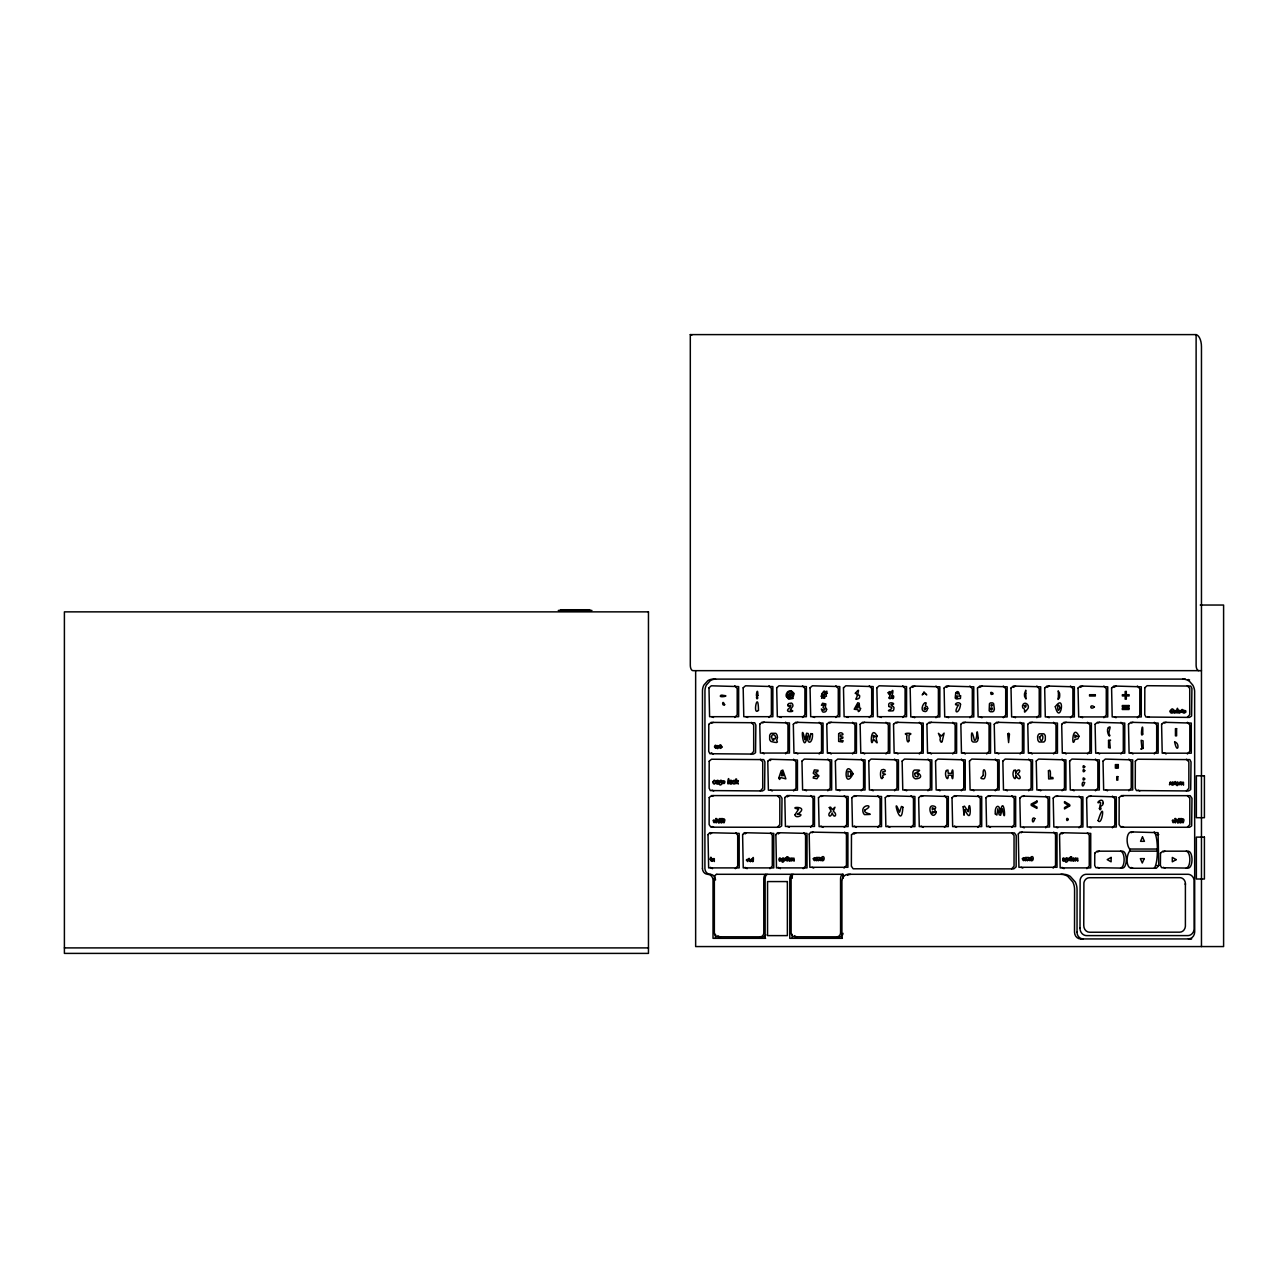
<?xml version="1.0" encoding="UTF-8"?>
<svg xmlns="http://www.w3.org/2000/svg" width="1288" height="1288" viewBox="0 0 1288 1288"><rect width="100%" height="100%" fill="white"/><g stroke="black" fill="none" stroke-linecap="round" stroke-linejoin="round"><path stroke-width="1.5" d="M1185.395 884.486L1185.395 926.297A6.537 5.651 -90 0 1 1179.695 932.174L1089.712 932.238A6.714 5.812 -90 0 1 1083.755 925.412L1083.9 882.763A6.472 5.603 -90 0 1 1089.439 877.724L1179.84 877.675A6.537 5.667 -90 0 1 1183.962 879.704A6.182 5.361 -90 0 1 1185.33 882.763L1185.395 884.486L1185.395 883.471M820.81 858.742L820.81 859.45A1.739 1.497 -90 0 0 821.181 860.336C825.431 863.008 824.835 853.091 821.181 857.872A1.739 1.497 -90 0 0 820.794 858.887M1029.901 858.742L1029.901 859.45A1.739 1.497 -90 0 0 1030.271 860.336C1034.522 863.008 1033.926 853.091 1030.271 857.872A1.739 1.497 -90 0 0 1029.901 858.887M1154.177 831.887C1158.459 836.62 1158.459 863.54 1154.177 868.257M1157.993 849.034L1129.689 849.034C1126.598 845.685 1125.535 833.787 1130.687 831.887L1158.057 832.676L1158.765 865.568L1156.35 868.257L1130.687 868.257C1125.535 866.373 1126.598 854.475 1129.689 851.143L1157.993 851.143M710.429 833.964L711.894 832.708M770.192 760.596L771.061 759.614M745.028 833.964L746.493 832.708M787.226 796.902L789.303 795.549M778.29 833.964L779.739 832.708M912.58 687.373L914.673 686.021M946.519 687.373L948.596 686.021M853.88 834.157L855.957 832.805M979.91 687.373L981.987 686.021M1013.431 687.373L1015.508 686.021M1047.096 687.373L1049.173 686.021M1080.487 687.373L1082.564 686.021M1114.007 687.373L1116.084 686.021M1061.972 833.964L1063.437 832.708M711.588 723.18L713.278 722.391M762.56 722.954L764.251 722.166M796.161 723.083L797.852 722.294M712.006 796.37L713.697 795.582M829.553 723.083L831.243 722.294M862.944 723.083L864.634 722.294M896.335 723.083L898.026 722.294M821.277 796.499L822.968 795.71M929.727 723.083L931.417 722.294M812.004 832.805L813.082 832.112M854.652 796.499L856.359 795.71M963.649 723.083L965.356 722.294M888.044 796.499L889.75 795.71M997.041 723.083L998.731 722.294M921.435 796.499L923.142 795.71M1030.561 723.083L1032.268 722.294M954.827 796.499L956.533 795.71M1064.5 723.083L1066.19 722.294M988.765 796.499L990.456 795.71M1097.891 723.083L1099.582 722.294M1131.266 723.083L1132.973 722.294M1021.094 832.805L1022.173 832.112M1164.4 723.083L1166.091 722.294M1121.977 796.37L1123.683 795.582M1097.585 851.964L1099.292 851.175M1131.17 832.676L1132.877 831.887M1163.289 851.964L1164.98 851.175M1023.139 796.467L1024.346 796.097M1056.53 796.467L1057.738 796.097M1089.922 796.467L1091.129 796.097M734.788 717.48L737.187 714.792L737.187 688.484L734.788 685.796M768.984 717.48L771.383 714.792L771.383 688.484L768.984 685.796M802.505 717.48L804.903 714.792L804.903 688.484L802.505 685.796M835.864 717.48L838.279 714.792L838.279 688.484L835.864 685.796M869.287 717.48L871.686 714.792L871.686 688.484L869.287 685.796M902.679 717.48L905.078 714.792L905.078 688.484L902.679 685.796M935.974 717.722L938.389 715.017L938.389 688.726L935.974 686.021M969.912 717.722L972.311 715.017L972.311 688.726L969.912 686.021M751.29 754.076L753.689 751.387L753.689 725.08L751.29 722.391M1003.304 717.722L1005.703 715.017L1005.703 688.726L1003.304 686.021M785.567 753.85L787.966 751.162L787.966 724.854L785.567 722.166M1036.824 717.722L1039.223 715.017L1039.223 688.726L1036.824 686.021M819.152 753.979L821.551 751.29L821.551 724.983L819.152 722.294M1070.489 717.722L1072.888 715.017L1072.888 688.726L1070.489 686.021M852.559 753.979L854.958 751.29L854.958 724.983L852.559 722.294M1103.864 717.722L1106.279 715.017L1106.279 688.726L1103.864 686.021M885.951 753.979L888.35 751.29L888.35 724.983L885.951 722.294M1137.401 717.722L1139.8 715.017L1139.8 688.726L1137.401 686.021M919.342 753.979L921.741 751.29L921.741 724.983L919.342 722.294M1187.327 717.4L1189.726 714.695L1189.726 688.388L1187.327 685.699M952.734 753.979L955.133 751.29L955.133 724.983L952.734 722.294M986.656 753.979L989.055 751.29L989.055 724.983L986.656 722.294M760.322 790.945L762.721 788.24L762.721 761.933L760.322 759.244M1020.048 753.979L1022.447 751.29L1022.447 724.983L1020.048 722.294M793.585 790.945L795.984 788.24L795.984 761.933L793.585 759.244M1053.568 753.979L1055.983 751.29L1055.983 724.983L1053.568 722.294M827.782 790.784L830.197 788.079L830.197 761.788L827.782 759.083M1087.507 753.979L1089.906 751.29L1089.906 724.983L1087.507 722.294M861.173 790.784L863.572 788.079L863.572 761.788L861.173 759.083M1120.898 753.979L1123.297 751.29L1123.297 724.983L1120.898 722.294M894.564 790.784L896.963 788.079L896.963 761.788L894.564 759.083M1154.29 753.979L1156.688 751.29L1156.688 724.983L1154.29 722.294M927.956 790.784L930.355 788.079L930.355 761.788L927.956 759.083M1187.407 753.979L1189.806 751.29L1189.806 724.983L1187.407 722.294M961.347 790.784L963.746 788.079L963.746 761.788L961.347 759.083M995.27 790.784L997.685 788.079L997.685 761.788L995.27 759.083M777.421 827.282L779.82 824.594L779.82 798.286L777.421 795.582M1028.661 790.784L1031.076 788.079L1031.076 761.788L1028.661 759.083M810.619 827.234L813.018 824.545L813.018 798.238L810.619 795.549M1062.053 790.784L1064.468 788.079L1064.468 761.788L1062.053 759.083M844.284 827.395L846.683 824.706L846.683 798.399L844.284 795.71M1095.444 790.784L1097.843 788.079L1097.843 761.788L1095.444 759.083M877.675 827.395L880.074 824.706L880.074 798.399L877.675 795.71M1128.835 790.784L1131.234 788.079L1131.234 761.788L1128.835 759.083M911.067 827.395L913.466 824.706L913.466 798.399L911.067 795.71M1186.457 790.945L1188.856 788.24L1188.856 761.933L1186.457 759.244M944.458 827.395L946.857 824.706L946.857 798.399L944.458 795.71M977.834 827.395L980.249 824.706L980.249 798.399L977.834 795.71M1011.772 827.395L1014.171 824.706L1014.171 798.399L1011.772 795.71M735.303 868.675L737.702 865.987L737.702 835.316L735.931 832.708M1045.631 827.798L1048.03 825.109L1048.03 798.802L1045.631 796.097M769.902 868.675L772.301 865.987L772.301 835.316L770.53 832.708M1079.022 827.798L1081.421 825.109L1081.421 798.802L1079.022 796.097M803.165 868.675L805.564 865.987L805.564 835.316L803.776 832.708M1112.413 827.798L1114.812 825.109L1114.812 798.802L1112.413 796.097M844.043 868.08L846.441 865.391L846.441 834.705L844.654 832.112M1187.391 827.282L1189.806 824.594L1189.806 798.286L1187.391 795.582M1011.627 868.869L1014.042 866.18L1014.042 835.493L1011.627 832.805M1053.133 868.08L1055.532 865.391L1055.532 834.705L1053.745 832.112M1086.847 868.675L1089.245 865.987L1089.245 835.316L1087.458 832.708M1120.592 868.096C1125.31 867.114 1125.31 852.157 1120.592 851.175M1186.296 868.096C1191.014 867.114 1191.014 852.157 1186.296 851.175M1201.463 670.662L692.976 670.662A5.345 2.673 -90 0 1 690.304 665.316L690.304 334.606L1196.117 334.606A12.22 6.102 -90 0 1 1201.463 346.73L1201.463 946.567M1200.239 605.038L1223.6 605.038L1223.6 946.567L695.649 946.567L695.649 671.338M560.425 609.739L589.791 609.739M558.284 610.448L591.933 610.448M1185.33 679.114L713.069 679.114A12.526 10.835 -90 0 0 707.772 680.708L703.892 685.055A11.592 10.046 -90 0 0 702.475 690.98L702.475 868.595M1156.592 834.592L1158.765 834.592M1156.592 865.568L1158.765 865.568M716.836 874.294L766.263 874.294M767.616 874.294L792.265 874.294L792.265 878.303M793.601 874.294L843.044 874.294L843.044 878.207M848.1 874.294L1063.421 874.294A16.1 13.943 -90 0 1 1070.231 876.339L1075.222 881.926A14.909 12.912 -90 0 1 1077.042 889.557L1077.042 932.206M765.603 938.324L713.021 938.324L713.021 880.01A6.005 5.2 -90 0 0 707.756 874.359M842.384 938.324L789.786 938.324L789.786 878.867A4.653 2.335 -90 0 1 792.265 874.343M1080.584 938.936L1190.869 938.936M64.4 947.904L648.46 947.904M710.123 859.209C711.636 852.527 711.878 865.262 710.348 859.225M1149.315 717.4L1147.624 716.611M1116.084 717.722L1114.394 716.933M1082.564 717.722L1080.857 716.933M1049.173 717.722L1047.466 716.933M1015.508 717.722L1013.817 716.933M981.987 717.722L980.281 716.933M948.596 717.722L946.889 716.933M1166.091 753.979L1164.014 752.643M914.673 717.722L912.967 716.933M1132.973 753.979L1130.896 752.643M881.362 717.48L879.672 716.692M1099.582 753.979L1097.505 752.643M847.971 717.48L846.28 716.692M1066.19 753.979L1064.113 752.643M814.58 717.48L812.889 716.692M1032.268 753.979L1030.175 752.643M781.188 717.48L779.498 716.692M998.731 753.979L996.654 752.643M747.668 717.48L745.977 716.692M965.356 753.979L963.263 752.643M713.471 717.48L711.765 716.692M931.417 753.979L929.34 752.643M898.026 753.979L895.949 752.643M1139.832 790.945L1138.141 790.156M864.634 753.979L862.558 752.643M1107.535 790.784L1105.829 789.995M831.243 753.979L829.166 752.643M1074.144 790.784L1072.437 789.995M797.852 753.979L795.775 752.643M1040.752 790.784L1039.046 789.995M764.251 753.85L762.56 753.061M1007.361 790.784L1005.654 789.995M973.97 790.784L972.263 789.995M713.278 754.076L711.201 752.723M940.031 790.784L938.34 789.995M906.639 790.784L904.949 789.995M1123.683 827.282L1121.977 826.494M873.248 790.784L871.557 789.995M839.873 790.784L838.166 789.995M1091.129 827.798L1089.922 827.427M806.481 790.784L804.775 789.995M1057.738 827.798L1056.53 827.427M1024.346 827.798L1023.139 827.427M772.269 790.945L770.562 790.156M990.456 827.395L988.379 826.059M713.697 790.945L712.006 790.156M956.533 827.395L954.456 826.059M923.142 827.395L921.065 826.059M889.75 827.395L887.674 826.059M1164.98 868.096L1163.289 867.307M856.359 827.395L854.282 826.059M1132.877 868.257L1131.17 867.468M822.968 827.395L820.891 826.059M1099.292 868.096L1097.585 867.307M789.303 827.234L787.612 826.445M1064.049 868.675L1061.972 867.339M1022.801 868.08L1021.094 867.291M713.697 827.282L712.006 826.494M813.71 868.08L812.004 867.291M780.367 868.675L778.29 867.339M747.121 868.675L745.028 867.339M712.506 868.675L710.429 867.339M722.971 695.456L722.246 695.23A2.946 2.544 -90 0 0 720.797 695.343C717.448 698.225 731.729 695.697 723.003 695.456M1196.117 334.606L1196.117 665.316A5.345 2.673 -90 0 0 1198.79 670.662M1129.689 849.034L1129.689 851.143M1080.004 927.956L1080.117 880.026A7.036 6.086 -90 0 1 1081.679 876.581L1082.306 875.92A7.454 6.456 -90 0 1 1086.331 874.31L1187.906 874.294A7.39 6.392 -90 0 1 1191.899 875.92L1192.527 876.581A6.955 6.021 -90 0 1 1194.073 880.026L1194.153 928.922A7.1 6.15 -90 0 1 1192.414 933.333L1191.786 934.009A7.567 6.553 -90 0 1 1187.729 935.603L1086.637 935.619A7.776 6.73 -90 0 1 1081.872 933.365A7.325 6.343 -90 0 1 1080.004 927.94M841.917 938.324L841.917 881.234A7.036 6.102 -90 0 1 848.1 874.375M792.265 934.331L792.265 938.324M765.136 938.324L765.136 878.867A4.653 2.335 -90 0 1 767.616 874.343M715.484 934.315L715.484 938.324M714.357 878.867L714.357 932.802M714.325 932.802A4.089 3.542 -90 0 0 717.963 936.779L762.754 936.827A3.993 3.462 -90 0 0 765.829 934.814M720.427 936.779A4.089 3.542 -90 0 1 717.883 935.652M1083.047 938.871A6.843 5.925 -90 0 1 1076.977 932.206M1080.584 938.871A6.843 5.925 -90 0 1 1074.514 932.206L1074.578 889.557A14.909 12.912 -90 0 0 1072.743 881.926L1067.768 876.339A16.1 13.943 -90 0 0 1060.958 874.294M1188.405 938.855A7.116 6.15 -90 0 0 1194.7 931.932L1194.636 690.98A13.041 11.286 -90 0 0 1192.672 684.958L1189.645 681.513A13.975 12.107 -90 0 0 1182.851 679.13M1191.674 938.823A7.116 6.15 -90 0 1 1190.869 938.855M793.601 874.343A4.653 2.335 -90 0 0 791.106 878.867L791.138 932.802A3.961 3.429 -90 0 0 794.616 936.779L839.47 936.827A4.073 3.526 -90 0 0 843.044 933.333M710.219 874.246A6.005 5.2 -90 0 1 704.906 868.611L704.955 690.98A11.592 10.046 -90 0 1 706.371 685.055L710.251 680.708A12.526 10.835 -90 0 1 715.548 679.13M710.219 874.359A6.005 5.2 -90 0 1 715.532 880.01M707.74 874.246A6.005 5.2 -90 0 1 702.427 868.611M847.488 875.244A7.036 6.102 -90 0 1 850.563 874.375M1188.196 679.517A13.975 12.107 -90 0 1 1189.565 680M797.079 936.779A3.961 3.429 -90 0 1 794.583 935.635M843.044 874.343A4.653 2.335 -90 0 0 840.549 878.867L840.565 932.802A4.073 3.526 -90 0 1 836.991 936.779M766.263 874.343A4.653 2.335 -90 0 0 763.768 878.867L763.8 932.802A3.993 3.462 -90 0 1 760.29 936.779M714.341 878.867A4.653 2.335 -90 0 1 716.836 874.343M690.304 334.606A12.22 6.102 -90 0 1 691.736 335.331M983.211 775.424C982.406 776.954 978.139 778.66 983.71 778.902A2.157 1.868 -90 0 0 984.708 777.904C987.413 772.059 982.39 764.348 983.211 775.424M1108.372 727.623C1105.796 730.232 1109.564 738.539 1109.918 735.416C1106.795 732.856 1112.864 724.307 1108.372 727.623M1142.73 734.128C1139.655 739.876 1143.293 715.693 1142.73 734.128M721.28 819.136C721.473 829.697 722.423 814.934 724.87 819.893C723.212 828.458 723.421 815.32 721.28 819.136M1180.404 819.136C1180.581 829.697 1181.515 814.95 1183.978 819.893C1182.32 828.409 1182.481 815.336 1180.404 819.136M786.968 694.973L787 696.164A2.866 2.479 -90 0 0 787.837 697.822L793.199 698.354L788.723 699.239L786.227 696.373A4.572 3.961 -90 0 1 786.372 693.91L787.371 692.171A4.766 4.122 -90 0 1 788.578 691.254L789.528 690.915A6.376 5.522 -90 0 1 791.283 690.851L794.165 693.508L793.134 696.905A2.624 2.27 -90 0 1 791.734 697.468C787.129 699.046 787.725 691.608 792.233 693.234C790.848 702.459 796.274 688.388 788.916 691.962A4.089 3.542 -90 0 0 787.821 692.88A3.703 3.204 -90 0 0 787.161 694.055A3.639 3.156 -90 0 0 786.968 694.973M889.042 706.565C898.122 708.641 880.686 711.556 893.067 710.831A3.107 2.689 -90 0 0 893.84 709.125C895.08 706.082 890.733 705.985 890.91 704.584C898.927 704.375 886.337 699.658 889.042 706.565M771.448 736.817L772.607 740.085A2.286 1.98 -90 0 0 773.734 740.246L773.718 738.588L775.167 738.958C777.211 735.77 771.898 732.389 771.448 736.817M851.03 773.83L850.177 776.165L848.003 776.551L848.003 771.335L850.16 771.689L851.03 773.83M1039.593 737.316C1042.234 747.829 1045.405 729.459 1039.593 737.316M1055.307 706.693C1060.346 726.416 1066.142 691.849 1055.307 706.693M864.924 810.023C862.284 814.08 878.496 814.338 864.554 814.612A4.283 3.719 -90 0 1 863.153 812.519C860.191 803.615 876.065 804.308 864.924 810.023M914.673 773.492L915.188 776.197L917.314 776.841A1.674 1.449 -90 0 0 918.022 776.197L918.28 775.151C912.79 768.646 927.924 777.823 915.704 778.854A4.073 3.526 -90 0 1 913.723 777.598A4.428 3.832 -90 0 1 912.918 776.068L912.918 772.172A4.186 3.623 -90 0 1 914.351 770.095C924.333 769.693 917.507 771.335 914.673 773.492M751.371 860.159C749.375 864.924 752.466 855.457 751.371 860.159M1170.18 783.313C1168.232 788.465 1171.162 778.435 1170.212 783.168M1180.001 783.313C1177.957 788.433 1181.112 778.29 1180.001 783.313M777.453 737.428L776.696 740.375C779.61 744.174 773.058 741.791 771.093 741.518A4.363 3.784 -90 0 1 769.661 739.393L769.677 735.464A4.395 3.816 -90 0 1 771.093 733.323L775.73 733.323A4.411 3.832 -90 0 1 777.163 735.464L777.453 737.428M995.35 814.016L996.88 815.062L997.83 808.767L999.182 814.821L1000.583 815.288L1002.37 808.767C1006.459 831.082 1004.189 790.333 1000.148 812.712C1000.132 802.714 994.255 805.467 995.35 814.016M978.22 738.088L977.689 740.584A3.397 2.946 -90 0 1 976.175 742.017L973.229 742.017A3.397 2.946 -90 0 1 971.716 740.584C970.814 728.042 972.826 733.097 974.324 740.262C977.898 741.952 976.256 722.085 978.22 738.088M1025.763 693.395L1026.005 698.998L1024.636 696.599A10.24 8.871 -90 0 1 1024.507 693.717L1025.763 690.223L1025.763 693.395M1058.511 695.198L1058.012 699.448L1059.396 697.871A9.918 8.581 -90 0 0 1059.67 696.1A10.223 8.855 -90 0 0 1059.557 693.25L1058.189 690.835L1058.511 695.198M1178.584 783.893C1175.123 790.091 1176.958 777.195 1178.584 783.893M812.47 733.983C813.114 742.001 807.56 746.686 807.206 736.011C803.165 758.165 799.88 716.563 804.871 739.747L806.594 733.242L808.139 733.532L809.621 739.747L810.732 733.58L812.47 733.983M853.026 773.846C843.624 792.184 843.994 755.976 853.026 773.846M1037.613 736.881L1037.806 739.892A4.363 3.784 -90 0 0 1039.239 742.017L1043.876 742.017A4.379 3.784 -90 0 0 1045.309 739.892L1045.309 735.963A4.411 3.832 -90 0 0 1043.876 733.822L1039.239 733.822A4.395 3.816 -90 0 0 1037.806 735.947L1037.613 736.881M1079.006 736.285L1077.847 738.942L1074.9 739.409C1071.439 751.355 1071.986 722.037 1079.006 736.285M1103.204 803.036L1102.898 804.437A2.64 2.286 -90 0 1 1102.029 805.419C1097.022 809.75 1102.512 802.118 1099.904 802.231C1093.947 805.032 1102.995 795.791 1103.204 803.036M722.761 782.186L722.745 782.573A1.9 1.642 -90 0 1 722.343 783.539C717.239 789.447 719.38 775.296 722.761 782.186M778.757 778.129L779.61 779.465L780.786 777.582L785.889 778.87L782.83 770.079L781.204 770.755L778.757 778.129M784.698 859.563L784.682 859.901A1.739 1.513 -90 0 1 784.312 860.787C780.367 866.325 781.607 853.493 784.698 859.563M877.257 736.269C873.908 738.604 881.185 748.054 873.328 738.909C870.511 752.723 869.722 722.616 877.257 736.269M1068.38 859.563L1068.364 859.901A1.739 1.513 -90 0 1 1067.994 860.787C1063.469 866.438 1065.192 853.091 1068.38 859.563M713.005 781.8L713.085 782.943A1.723 1.481 -90 0 0 713.649 783.78C715.886 785.873 715.532 776.6 713.005 781.8M716.241 746.734C718.398 752.772 720.008 742.097 716.241 746.734M715.854 781.816L715.935 782.927A1.819 1.578 -90 0 0 716.466 783.764C720.024 786.018 719.799 778.049 716.257 780.866A1.851 1.594 -90 0 0 715.854 781.816M732.453 782.186L732.003 783.555A1.707 1.481 -90 0 1 731.182 784.054L730.521 784.054A1.723 1.497 -90 0 1 729.7 783.555L729.7 780.834A1.723 1.497 -90 0 1 730.521 780.335L731.182 780.335A1.707 1.481 -90 0 1 732.003 780.834L732.453 782.186M732.759 781.8L732.84 782.943A1.723 1.481 -90 0 0 733.403 783.78C735.641 785.873 735.287 776.6 732.759 781.8M746.444 860.062C749.214 863.829 746.75 859.869 749.117 858.291C752.482 866.454 748.248 856.681 746.444 860.062M781.397 859.563C778.226 865.359 778.226 853.767 781.397 859.563M791.235 859.563C788.063 865.359 788.063 853.767 791.235 859.563M813.292 858.758C815.272 864.747 816.463 854.33 813.292 858.758M1022.382 858.758C1024.362 864.747 1025.554 854.33 1022.382 858.758M1065.079 859.563C1061.908 865.359 1061.908 853.767 1065.079 859.563M1074.917 859.563C1071.745 865.359 1071.745 853.767 1074.917 859.563M1170.196 711.121L1170.196 711.813A1.707 1.481 -90 0 0 1170.567 712.683C1174.753 715.339 1174.173 705.341 1170.567 710.251A1.674 1.449 -90 0 0 1170.196 711.121M721.956 747.04C718.35 752.353 719.074 739.827 721.956 747.04M855.345 693.25C860.835 695.794 851.626 701.316 858.549 698.579A2.431 2.093 -90 0 0 859.418 697.71L859.692 696.116A1.755 1.513 -90 0 0 859.305 695.198C855.184 696.035 862.155 685.216 855.345 693.25M1173.497 711.137L1173.513 711.845A1.642 1.417 -90 0 0 1174.672 713.182L1176.25 712.248L1174.366 711.765L1176.25 711.684L1176.234 710.751L1173.899 710.268A1.658 1.433 -90 0 0 1173.497 711.137M1171.211 783.249C1170.309 786.807 1176.33 783.909 1172.418 784.36C1175.445 785.133 1172.998 779.337 1171.211 783.249M1178.085 711.137L1178.085 711.845A1.642 1.417 -90 0 0 1179.245 713.182L1180.838 712.248L1178.939 711.765L1180.838 711.684L1180.822 710.751L1178.472 710.268A1.658 1.433 -90 0 0 1178.085 711.137M1182.98 711.137L1182.98 711.845A1.642 1.417 -90 0 0 1184.139 713.182L1185.733 712.248L1183.849 711.765L1185.733 711.684L1185.717 710.751L1183.366 710.268A1.658 1.433 -90 0 0 1182.98 711.137M888.173 692.719C890.072 698.547 892.02 688.275 888.173 692.719M891.473 696.792C893.373 702.636 895.337 692.364 891.473 696.792M936.344 812.277C931.659 822.919 925.315 801.925 935.04 806.562A1.9 1.642 -90 0 1 935.668 807.705L934.702 809.991L936.344 812.277M816.978 858.661L816.318 860.787L816.318 857.454L819.796 857.502L820.263 860.642L819.281 858.307L818.218 860.819L816.978 858.661M1026.069 858.661L1025.409 860.787L1025.409 857.454L1028.887 857.502L1029.354 860.642L1028.371 858.307L1027.309 860.819L1026.069 858.661M1059.927 707.692C1057.013 716.708 1056.981 698.724 1059.927 707.692M818.749 775.94L816.898 778.757L813.211 778.065L813.549 776.664L816.801 776.133L813.243 773.203L814.354 769.902L818.073 770.272L817.751 771.609L815.079 772.124L818.749 775.94M1022.559 705.647L1022.559 706.838A2.673 2.318 -90 0 0 1023.171 708.255C1026.584 708.915 1022.06 715.742 1027.148 709.543C1031.253 705.711 1024.169 699.915 1022.559 705.647M715.645 747.926C712.425 747.394 717.239 742.001 715.645 747.926M716.064 818.492L716.144 822.935L717.448 820.392L718.607 823.064L718.704 820.07L716.064 818.492M720.427 822.356C718.253 825.028 720.716 814.869 720.427 822.356M728.766 783.249C726.158 787.193 729.427 771.013 728.766 783.249M735.802 779.288L735.883 783.845L736.72 782.299L738.314 784.006L737.525 781.929L738.378 780.609L736.72 781.575L736.591 779.047L735.802 779.288M757.908 695.504C754.639 700.688 757.811 683.848 757.908 695.504M753.271 861.27C750.807 864.28 754.027 851.32 753.271 861.27M786.163 860.529C782.589 859.756 787.902 854.218 786.163 860.529M787.854 860.529C785.712 862.912 788.192 853.558 787.854 860.529M927.666 708.529L926.813 710.735A3.3 2.866 -90 0 1 925.331 711.572C920.196 711.829 922.047 704.665 924.881 702.717C928.584 702.105 922.804 706.388 927.006 706.532A2.753 2.383 -90 0 1 927.618 707.965L927.666 708.529M1069.861 860.529C1066.255 860.287 1071.616 853.67 1069.861 860.529M1071.535 860.529C1069.523 862.928 1071.793 853.558 1071.535 860.529M1177.602 712.473C1174.849 715.693 1178.456 701.541 1177.602 712.473M1175.316 784.521C1171.887 784.295 1176.991 777.904 1175.316 784.521M1182.336 712.473C1178.762 711.974 1184.107 705.872 1182.336 712.473M1175.187 818.492L1175.268 822.935L1176.572 820.392L1177.731 823.064L1177.828 820.07L1175.187 818.492M1179.534 822.356C1177.361 825.028 1179.84 814.869 1179.534 822.356M712.039 858.71L712.119 861.382L713.278 859.112L714.325 861.511L714.309 858.629L712.039 858.71M791.685 858.275L791.766 861.06L792.989 858.677L794.084 861.189L794.052 858.194L791.685 858.275M826.655 709.286L826.204 710.879A3.107 2.689 -90 0 1 824.964 711.91L823.869 712.119A3.317 2.882 -90 0 1 822.517 711.733L821.358 709.012L823.885 710.268L824.835 709.141L822.952 707.225L824.336 704.906L821.438 705.277L822.549 703.232L825.866 703.924L825.35 707.048L826.655 709.286M902.888 807.19C901.23 833.352 891.119 790.574 899.507 812.261L901.455 806.449L902.888 807.19M994.384 709.108L993.934 710.702A3.123 2.705 -90 0 1 992.678 711.749L990.424 711.749A3.123 2.705 -90 0 1 989.168 710.702L989.442 703.779A2.801 2.431 -90 0 1 990.569 702.878L992.533 702.878A2.801 2.431 -90 0 1 993.66 703.779L994.384 709.108M1075.367 858.275L1075.448 861.06L1076.671 858.677L1077.766 861.189L1077.734 858.194L1075.367 858.275M1181.177 782.347L1181.257 785.036L1182.432 782.734L1183.495 785.165L1183.463 782.267L1181.177 782.347M758.487 710.332C752.015 716.724 758.197 688.42 758.487 710.332M882.827 777.501C880.638 782.251 879.463 771.271 881.652 769.902C885.178 767.906 887.335 772.736 882.827 771.737L882.827 773.347L885.42 774.313L882.827 775.263L882.827 777.501M909.022 740.713C907.235 745.317 906.028 736.124 907.171 734.949C900.119 732.679 916.09 732.695 909.022 734.949L909.022 740.713M942.301 740.954C941.641 744.722 938.936 739.731 940.449 738.008L938.405 733.307L941.399 736.076L944.104 733.097L942.301 740.954M946.406 770.514C943.54 774.555 948.548 783.523 948.193 775.183L951.574 775.183C953.49 787.837 953.635 761.015 951.574 773.283L948.193 773.283L947.968 770.047L946.406 770.514M963.166 806.771L964.036 815.256L964.954 809.637C973.342 829.408 969.526 791.653 968.335 811.682L964.471 806.159L963.166 806.771M1007.715 734.015L1008.601 742.596L1009.47 734.015L1008.601 733.194L1007.715 734.015M1013.914 770.449C1010.887 775.07 1016.361 783.651 1015.717 774.829C1018.148 781.832 1023.493 778 1017.407 773.975C1022.736 770.514 1017.568 767.229 1015.717 773.364L1015.491 769.983L1013.914 770.449M1048.448 770.771L1048.657 778.95L1053.085 778.677L1052.843 777.533L1050.267 777.292C1050.3 776.294 1051.266 767.761 1048.448 770.771M713.327 820.359C713.616 826.365 717.271 818.54 713.327 820.359M723.083 781.204C723.454 787.435 726.915 779.256 723.083 781.204M1172.45 820.359C1172.692 826.429 1176.363 818.444 1172.45 820.359M955.744 692.799L955.197 697.999A2.318 2.013 -90 0 0 956.131 698.804L956.533 698.917A3.896 3.365 -90 0 0 958.079 698.756L960.413 698.482L960.671 695.617L959.141 696.164C959.93 694.618 958.514 688.983 955.744 692.799M787.773 705.244C787.95 708.754 792.845 701.638 789.995 707.547C781.317 713.729 799.124 711.427 790.172 710.042L792.748 706.355A2.673 2.302 -90 0 0 792.893 705.083L792.49 704.005A2.673 2.302 -90 0 0 791.379 703.071L788.707 703.538A2.898 2.512 -90 0 0 787.886 704.81L787.773 705.244M838.649 733.822L838.649 741.437L842.545 742.049L843.189 740.729L840.42 740.197L840.42 738.507L842.69 738.282L842.932 737.139L840.42 736.607L840.42 734.997C846.071 735.754 840.984 730.57 838.649 733.822M1108.549 740.407L1108.549 747.62L1110.272 748.07L1109.612 740.841L1110.594 740.149L1108.549 740.407M1143.148 748.392L1140.814 749.133L1141.909 748.344L1141.168 740.278L1143.084 740.841L1143.148 748.392M991.422 694.425C996.542 694.2 988.202 689.901 991.422 694.425M789.125 695.053C789.737 700.237 792.104 690.738 789.125 695.053M708.98 687.792L709.591 716.692L738.652 716.692L738.652 686.585L711.298 685.796L708.98 687.792M708.786 724.387L708.706 751.387L709.913 753.721L753.464 754.076L755.541 752.723L755.863 725.08L754.671 722.745L711.105 722.391L708.786 724.387M709.205 761.24L709.125 788.24L710.316 790.574L762.496 790.945L764.589 789.592L764.911 761.933L763.704 759.614L711.523 759.244L709.205 761.24M709.205 797.578L709.125 824.594L710.896 827.186L779.594 827.282L781.687 825.93L782.009 798.286L780.222 795.678L711.523 795.582L709.205 797.578M708.014 834.608L708.641 867.903L739.183 867.903L739.183 833.4L709.704 832.708L708.014 834.608M721.795 782.202C720.475 785.133 720.443 779.321 721.795 782.202M731.471 782.186C730.151 785.116 730.103 779.288 731.471 782.186M743.176 687.792L743.788 716.692L772.864 716.692L772.864 686.585L745.494 685.796L743.176 687.792M742.613 834.608L743.24 867.903L773.782 867.903L773.782 833.4L744.319 832.708L742.613 834.608M759.759 724.162L760.387 753.061L789.447 753.061L789.447 722.954L762.077 722.166L759.759 724.162M767.777 761.24L768.389 790.156L797.449 790.156L797.449 760.033L770.095 759.244L767.777 761.24M776.696 687.792L777.324 716.692L806.385 716.692L806.385 686.585L779.015 685.796L776.696 687.792M775.875 834.608L776.487 867.903L807.029 867.903L807.029 833.4L777.566 832.708L775.875 834.608M784.811 797.546L785.422 826.445L814.483 826.445L814.483 796.338L787.129 795.549L784.811 797.546M793.328 724.291L793.955 753.19L823.048 753.19L823.048 723.083L795.662 722.294L793.328 724.291M780.512 859.547C779.288 862.236 779.256 856.89 780.512 859.547M783.812 859.563C782.605 862.252 782.573 856.923 783.812 859.563M810.055 687.792L810.683 716.692L839.776 716.692L839.776 686.585L812.39 685.796L810.055 687.792M790.333 859.547C789.125 862.236 789.093 856.89 790.333 859.547M801.973 761.079L802.601 789.995L831.662 789.995L831.662 759.872L804.292 759.083L801.973 761.079M809.202 834.012L809.83 867.291L847.907 867.291L847.907 832.805L810.909 832.112L809.202 834.012M826.751 724.291L827.379 753.19L856.44 753.19L856.44 723.083L829.07 722.294L826.751 724.291M818.476 797.707L819.088 826.606L848.148 826.606L848.148 796.499L820.794 795.71L818.476 797.707M843.479 687.792L844.107 716.692L873.167 716.692L873.167 686.585L845.797 685.796L843.479 687.792M835.365 761.079L835.993 789.995L865.053 789.995L865.053 759.872L837.683 759.083L835.365 761.079M860.143 724.291L860.77 753.19L889.831 753.19L889.831 723.083L862.461 722.294L860.143 724.291M851.867 797.707L852.479 826.606L881.539 826.606L881.539 796.499L854.185 795.71L851.867 797.707M851.465 834.801L851.368 866.18L853.155 868.788L1013.817 868.869L1016.135 866.872L1016.216 835.493L1014.429 832.901L853.783 832.805L851.465 834.801M876.87 687.792L877.498 716.692L906.559 716.692L906.559 686.585L879.189 685.796L876.87 687.792M868.756 761.079L869.384 789.995L898.444 789.995L898.444 759.872L871.074 759.083L868.756 761.079M893.534 724.291L894.146 753.19L923.222 753.19L923.222 723.083L895.852 722.294L893.534 724.291M885.259 797.707L885.87 826.606L914.931 826.606L914.931 796.499L887.577 795.71L885.259 797.707M910.165 688.017L910.793 716.933L939.854 716.933L939.854 686.81L912.484 686.021L910.165 688.017M902.147 761.079L902.775 789.995L931.836 789.995L931.836 759.872L904.466 759.083L902.147 761.079M926.925 724.291L927.537 753.19L956.614 753.19L956.614 723.083L929.244 722.294L926.925 724.291M918.634 797.707L919.262 826.606L948.322 826.606L948.322 796.499L920.968 795.71L918.634 797.707M935.539 761.079L936.167 789.995L965.227 789.995L965.227 759.872L937.857 759.083L935.539 761.079M944.104 688.017L944.716 716.933L973.776 716.933L973.776 686.81L946.422 686.021L944.104 688.017M952.025 797.707L952.653 826.606L981.714 826.606L981.714 796.499L954.36 795.71L952.025 797.707M960.848 724.291L961.476 753.19L990.536 753.19L990.536 723.083L963.166 722.294L960.848 724.291M977.495 688.017L978.107 716.933L1007.168 716.933L1007.168 686.81L979.814 686.021L977.495 688.017M969.462 761.079L970.089 789.995L999.15 789.995L999.15 759.872L971.796 759.083L969.462 761.079M994.239 724.291L994.867 753.19L1023.928 753.19L1023.928 723.083L996.558 722.294L994.239 724.291M985.964 797.707L986.576 826.606L1015.652 826.606L1015.652 796.499L988.282 795.71L985.964 797.707M1011.016 688.017L1011.627 716.933L1040.704 716.933L1040.704 686.81L1013.334 686.021L1011.016 688.017M1002.853 761.079L1003.481 789.995L1032.541 789.995L1032.541 759.872L1005.171 759.083L1002.853 761.079M1027.76 724.291L1028.388 753.19L1057.448 753.19L1057.448 723.083L1030.094 722.294L1027.76 724.291M1019.822 798.093L1020.45 827.009L1049.543 827.009L1049.543 796.886L1022.141 796.097L1019.822 798.093M1018.293 834.012L1018.921 867.291L1057.013 867.291L1057.013 832.805L1019.999 832.112L1018.293 834.012M1044.681 688.017L1045.293 716.933L1074.353 716.933L1074.353 686.81L1046.999 686.021L1044.681 688.017M1036.244 761.079L1036.872 789.995L1065.933 789.995L1065.933 759.872L1038.563 759.083L1036.244 761.079M1061.698 724.291L1062.31 753.19L1091.387 753.19L1091.387 723.083L1064.017 722.294L1061.698 724.291M1053.214 798.093L1053.842 827.009L1082.918 827.009L1082.918 796.886L1055.532 796.097L1053.214 798.093M1059.557 834.608L1060.169 867.903L1090.727 867.903L1090.727 833.4L1061.248 832.708L1059.557 834.608M1069.636 761.079L1070.264 789.995L1099.324 789.995L1099.324 759.872L1071.954 759.083L1069.636 761.079M1078.056 688.017L1078.684 716.933L1107.744 716.933L1107.744 686.81L1080.39 686.021L1078.056 688.017M1064.194 859.547C1062.986 862.236 1062.938 856.89 1064.194 859.547M1067.494 859.563C1066.287 862.252 1066.255 856.923 1067.494 859.563M1074.031 859.547C1072.807 862.236 1072.775 856.89 1074.031 859.547M1086.605 798.093L1087.233 827.009L1116.31 827.009L1116.31 796.886L1088.924 796.097L1086.605 798.093M1095.09 724.291L1095.702 753.19L1124.762 753.19L1124.762 723.083L1097.408 722.294L1095.09 724.291M1103.027 761.079L1103.655 789.995L1132.716 789.995L1132.716 759.872L1105.345 759.083L1103.027 761.079M1111.592 688.017L1112.204 716.933L1141.281 716.933L1141.281 686.81L1113.911 686.021L1111.592 688.017M1094.784 853.171L1094.703 865.407L1095.911 867.726L1122.766 868.096C1127.483 867.114 1127.483 852.157 1122.766 851.175L1097.102 851.175L1094.784 853.171M1119.175 797.578L1119.095 824.594L1120.882 827.186L1189.581 827.282L1191.658 825.93L1191.98 798.286L1190.193 795.678L1121.494 795.582L1119.175 797.578M1128.481 724.291L1129.093 753.19L1158.154 753.19L1158.154 723.083L1130.8 722.294L1128.481 724.291M1135.34 761.24L1135.259 788.24L1136.451 790.574L1188.631 790.945L1190.708 789.592L1191.03 761.933L1189.838 759.614L1137.658 759.244L1135.34 761.24M1144.823 687.695L1144.742 714.695L1145.95 717.03L1189.5 717.4L1191.593 716.048L1191.915 688.388L1190.708 686.069L1147.141 685.699L1144.823 687.695M1161.599 724.291L1162.211 753.19L1191.287 753.19L1191.287 723.083L1163.917 722.294L1161.599 724.291M1160.488 853.171L1160.408 865.407L1161.615 867.726L1188.47 868.096C1193.187 867.114 1193.187 852.157 1188.47 851.175L1162.806 851.175L1160.488 853.171M720.153 746.718C720.411 749.568 721.972 745.205 720.153 746.718M821.712 858.774C822.002 861.946 823.74 857.051 821.712 858.774M1030.819 858.774C1031.092 861.946 1032.831 857.051 1030.819 858.774M1171.098 711.137C1171.388 714.277 1173.094 709.463 1171.098 711.137M718.028 747.024C717.014 749.326 716.917 744.738 718.028 747.024M718.028 782.186C716.74 784.988 716.692 779.401 718.028 782.186M859.579 710.606L858.371 711.604L857.953 709.688L854.185 709.253L857.792 702.733L859.209 703.216L859.579 707.917L860.738 708.416L859.579 710.606M1098.117 820.585C1102.335 827.138 1105.668 796.564 1098.117 820.585M889.09 697.967C892.037 703.103 895.917 678.712 889.09 697.967M960.542 704.198C959.753 714.099 952.235 714.47 958.481 704.939C951.365 705.824 958.787 700.141 960.542 704.198M724.661 704.713C721.86 707.048 722.101 698.595 724.661 704.713M889.074 692.815L889.815 693.427L889.074 692.815M892.391 696.905L893.131 697.516L892.391 696.905M1034.844 818.556C1032.123 827.604 1031.092 815.207 1034.844 818.556M1084.609 782.685C1081.904 791.718 1080.874 779.321 1084.609 782.685M1076.993 736.285L1074.9 737.509L1074.9 735.094L1076.993 736.285M1094.414 706.999C1089.551 711.04 1089.568 702.942 1094.414 706.999M956.34 696.422C957.226 700.028 959.029 694.329 956.34 696.422M925.831 708.561C923.657 712.57 923.625 704.568 925.831 708.561M990.569 708.432C991.245 713.311 994.127 705.679 990.569 708.432M875.341 736.414L873.328 737.525L873.328 735.335L875.341 736.414M1024.427 705.744C1025.055 710.396 1027.824 703.119 1024.427 705.744M720.491 818.669L719.429 818.669L720.491 818.669M787.918 857.067L786.92 857.067L787.918 857.067M1068.315 819.442C1066.062 823.338 1066.062 815.562 1068.315 819.442M1084.77 766.779C1082.532 770.675 1082.484 762.915 1084.77 766.779M1084.77 770.691C1082.516 774.571 1082.5 766.795 1084.77 770.691M1071.6 857.067L1070.602 857.067L1071.6 857.067M1084.737 778.982C1082.5 782.879 1082.451 775.118 1084.737 778.982M1179.615 818.669L1178.552 818.669L1179.615 818.669M756.507 697.71C757.006 701.091 759.099 695.81 756.507 697.71M958.208 693.218C957.065 695.601 956.726 691.125 958.208 693.218M992.372 705.357C990.617 708.416 990.617 702.282 992.372 705.357M1099.372 808.252C1100.016 812.648 1102.753 805.773 1099.372 808.252M829.295 807.528L831.13 811.279C826.316 814.402 830.293 819.49 832.193 812.953C834.093 819.49 838.214 814.451 833.304 811.247L834.978 807.222L832.241 809.556L830.599 807.141L829.295 807.528M933.929 808.606L932.254 809.492L932.254 807.721L933.929 808.606M1174.608 741.936C1177.474 755.621 1180.452 742.918 1174.608 741.936M794.97 814.724C795.582 819.796 806.497 813.356 797.256 814.37C811.553 805.177 785.648 807.061 798.673 809.106L794.97 814.724M934.412 812.213L932.254 813.227L932.254 811.199L934.412 812.213M782.331 772.253L781.317 775.666L783.281 775.666L782.331 772.253M825.882 694.119L826.461 696.277L825.206 696.277L824.562 698.289L823.612 698.289L824.24 696.277L821.599 698.289L822.227 696.277L820.987 696.277L822.903 694.119L821.615 694.119L823.853 691.141L824.819 691.141L824.175 693.153L825.222 693.153L826.832 691.141L826.188 693.153L827.411 693.153L825.882 694.119M1174.431 710.896L1175.493 711.137L1174.431 710.896M1179.003 710.896L1180.082 711.137L1179.003 710.896M1183.914 710.896L1184.976 711.137L1183.914 710.896M1172.096 783.007L1173.127 783.233L1172.096 783.007M824.932 694.119L823.483 695.311L824.932 694.119M1142.488 836.942L1140.54 841.322L1144.452 841.322L1142.488 836.942M1144.243 858.629L1142.279 863.008L1140.331 858.629L1144.243 858.629M857.953 704.568L856.118 707.917L857.953 707.917L857.953 704.568M924.011 692.171L922.208 694.892L924.478 693.089L926.732 694.892L924.011 692.171M1069.668 805.902L1064.5 808.961L1064.5 807.576L1068.428 805.29L1064.5 802.988L1064.5 801.603L1069.668 804.646L1069.668 805.902M1111.109 857.438L1107.197 859.627L1111.109 861.817L1111.109 857.438M1176.202 859.627L1172.305 861.817L1172.305 857.438L1176.202 859.627M1036.937 801.056L1031.189 804.098L1031.189 805.354L1036.937 808.413L1036.937 807.029L1032.574 804.742L1036.937 802.44L1036.937 801.056M648.46 611.864L64.4 611.864L64.4 953.394L648.46 953.394L648.46 611.832M1126.308 691.479L1125.165 691.479L1125.165 694.699L1122.363 694.699L1122.363 695.955L1125.165 695.955L1125.165 699.175L1126.308 699.175L1126.308 695.955L1129.109 695.955L1129.109 694.699L1126.308 694.699L1126.308 691.479M1095.315 694.715L1089.551 694.715L1089.551 696.003L1095.315 696.003L1095.315 694.715M1129.029 705.534L1122.299 705.534L1122.299 706.79L1129.029 706.79L1129.029 705.534M1129.029 708.239L1122.299 708.239L1122.299 709.495L1129.029 709.495L1129.029 708.239M1176.604 728.654L1175.445 728.654L1175.445 735.867L1176.604 735.867L1176.604 728.654M1116.471 764.589L1115.376 764.589L1115.376 768.115L1116.471 768.115L1116.471 764.589M1118.306 764.589L1117.227 764.589L1117.227 768.115L1118.306 768.115L1118.306 764.589M1204.409 775.811L1196.359 775.811L1196.359 817.703L1204.409 817.703L1204.409 775.811M1117.823 776.616L1116.744 776.616L1116.744 780.142L1117.823 780.142L1117.823 776.616M1204.409 837.12L1196.359 837.12L1196.359 879.012L1204.409 879.012L1204.409 837.12M787.371 881.572L767.551 881.572L767.551 935.619L787.371 935.619L787.371 881.572"/></g></svg>
